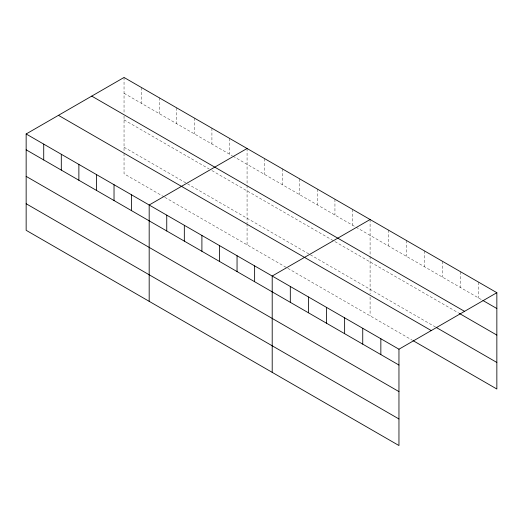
<?xml version="1.0" encoding="UTF-8"?>
<svg xmlns="http://www.w3.org/2000/svg" width="523" height="523" viewBox="0 0 523 523"><rect width="100%" height="100%" fill="white"/><g stroke="black" fill="none" stroke-linecap="round" stroke-linejoin="round"><path stroke-width="0.39" stroke-dasharray="2.62 1.96" d="M124.043 93.29L232.304 155.795M233.01 156.2L355.333 226.825M356.032 227.23L482.226 300.084M124.043 119.852L209.108 168.962M211.92 170.59L333.537 240.802M334.942 241.613L458.547 312.976M124.043 147.218L309.636 254.374M310.342 254.779L435.561 327.078M164.117 196.916L124.043 173.786L124.043 152.69M164.817 197.321L287.14 267.946M287.846 268.351L412.582 340.368M478.741 282.243L478.741 298.071M460.632 271.79L460.632 287.617M442.53 261.337L442.53 277.164M424.421 250.883L424.421 266.71M406.312 240.43L406.312 256.257M388.203 229.97L388.203 245.803M370.094 219.516L370.094 255.662M370.094 256.44L370.094 293.965M370.094 297.09L370.094 315.84M352.522 209.37L352.522 225.197M334.942 199.224L334.942 215.051M317.369 189.078L317.369 204.905M299.797 178.931L299.797 194.759M282.217 168.785L282.217 184.612M264.645 158.639L264.645 174.466M247.072 148.486L247.072 184.632M247.072 185.41L247.072 222.935M247.072 223.72L247.072 244.81M229.492 138.34L229.492 154.174M211.92 128.194L211.92 144.028M194.347 118.048L194.347 133.875M176.767 107.901L176.767 123.729M159.195 97.755L159.195 113.583M141.615 87.609L141.615 103.436M124.043 77.463L124.043 112.824M124.043 115.949L124.043 151.905"/><path stroke-width="0.78" d="M26.15 133.98L398.957 349.214L398.957 445.537L26.15 230.303L26.15 133.98L124.043 77.463L496.85 292.697L496.85 389.02L413.275 340.767M247.072 148.486L149.179 205.009L149.179 301.333M370.094 219.516L272.202 276.033L272.202 372.356M398.957 349.214L496.85 292.697M482.919 300.483L496.85 308.531M91.741 96.114L464.548 311.348M459.24 313.375L496.85 335.093M436.26 327.476L496.85 362.459M58.452 115.328L431.259 330.569M26.15 149.807L398.957 365.047M26.15 176.369L398.957 391.609M26.15 203.741L398.957 418.975M380.849 338.76L380.849 354.594M362.74 328.307L362.74 344.141M344.631 317.853L344.631 333.681M326.529 307.4L326.529 323.227M308.42 296.946L308.42 312.774M290.311 286.493L290.311 302.32M254.629 265.887L254.629 281.72M237.05 255.74L237.05 271.574M219.477 245.594L219.477 261.422M201.904 235.448L201.904 251.275M184.325 225.302L184.325 241.129M166.752 215.156L166.752 230.983M131.6 194.863L131.6 210.691M114.027 184.711L114.027 200.544M96.448 174.564L96.448 190.398M78.875 164.418L78.875 180.252M61.302 154.272L61.302 170.099M43.723 144.126L43.723 159.953"/></g></svg>
